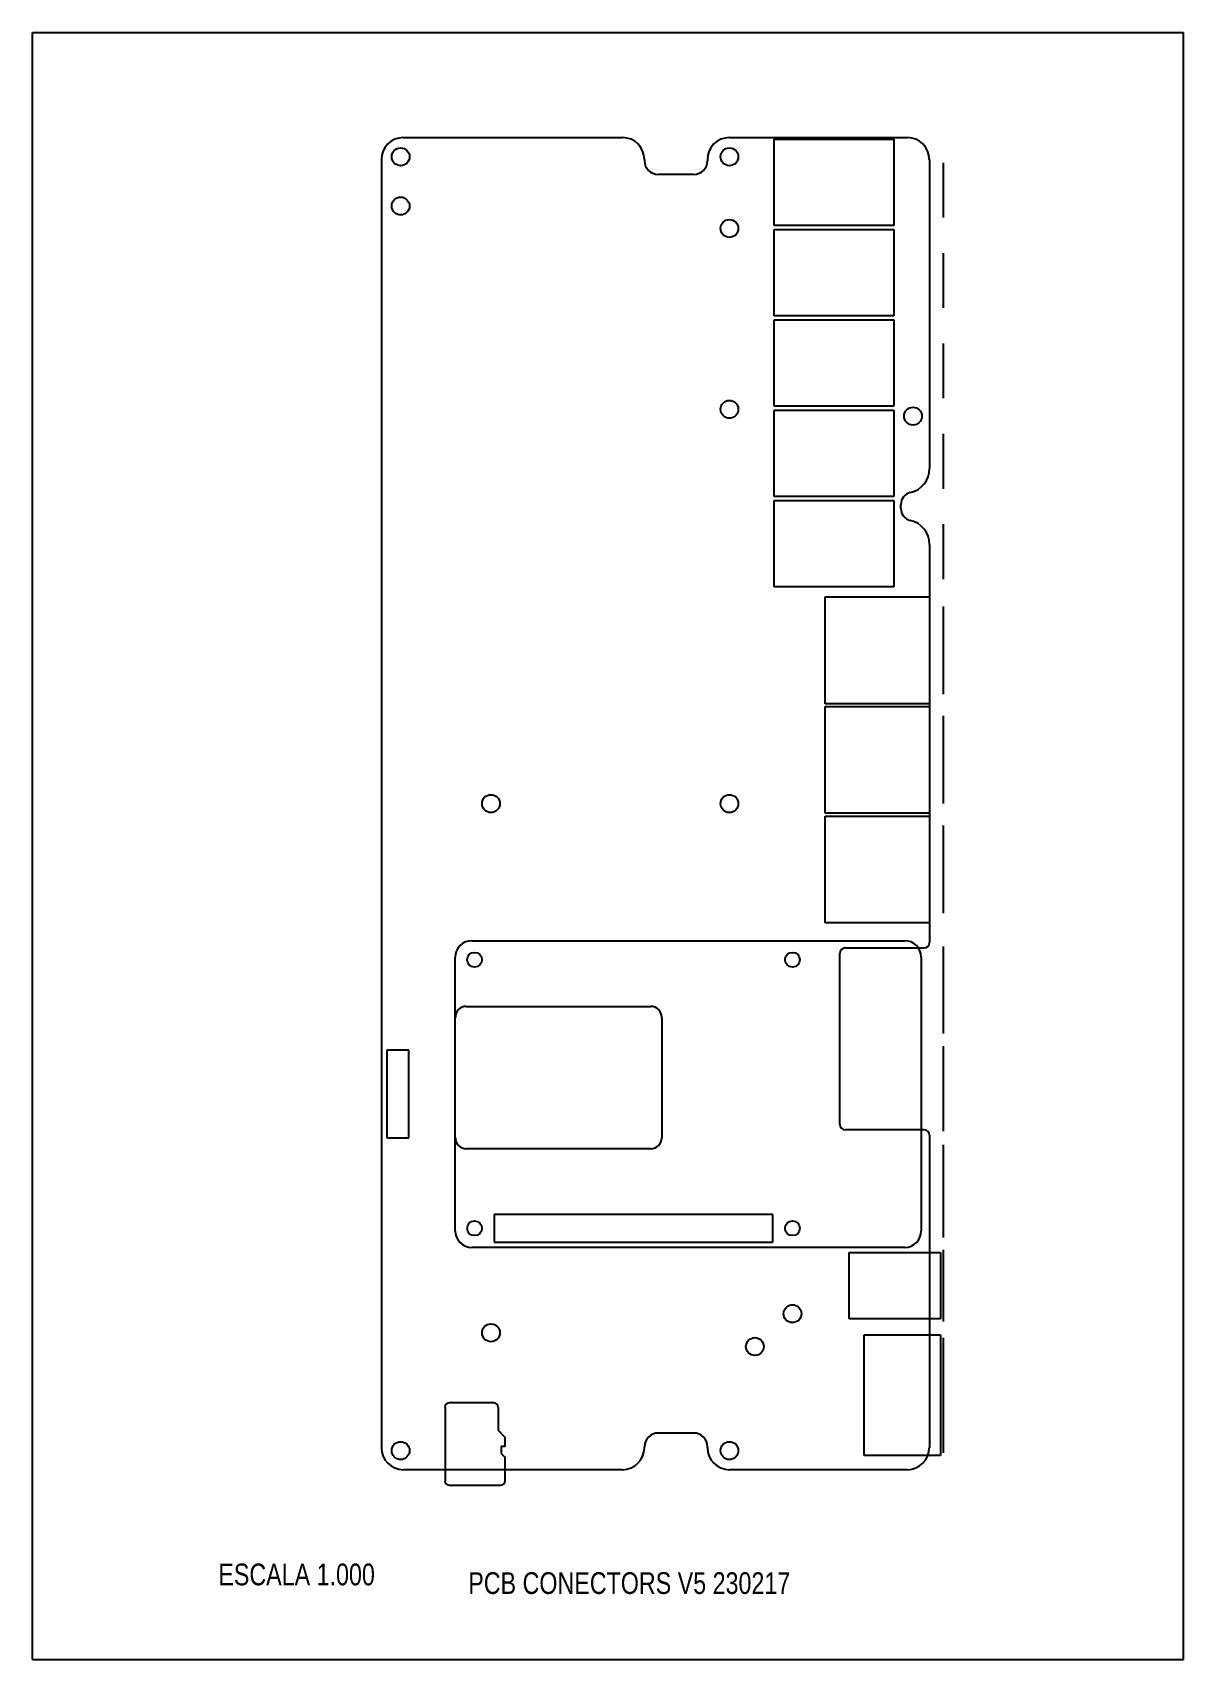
# Model space of a CAD drawing. Header units: inches. Extents: x 0 to 8.3, y 0 to 11.7.
import ezdxf

# ---------------------------------------------------------------- set-up
doc = ezdxf.new("R2010")
doc.units = ezdxf.units.IN
doc.header["$LTSCALE"] = 0.762205
doc.header["$MEASUREMENT"] = 0
doc.layers.get('0').update_dxf_attribs({"linetype": 'CONTINUOUS'})
doc.layers.add('02___PRT_ALL_AXES', color=7, linetype='CONTINUOUS')
doc.layers.add('03__ASM_ALL_CURVES', color=7, linetype='CONTINUOUS')
doc.styles.get("Standard").update_dxf_attribs({"font": 'txt', "width": 0.8})

msp = doc.modelspace()

# ---------------------------------------------------------------- linework, layer by layer
at = {"color": 7, "linetype": 'CONTINUOUS'}
for p, q in [((0, 0), (0, 11.693)), ((0, 11.693), (8.268, 11.693)), ((8.268, 0), (8.268, 11.693)), ((2.663, 10.938), (4.238, 10.938)), ((5.006, 10.938), (6.285, 10.938)), ((2.506, 10.781), (2.506, 1.521)), ((4.396, 10.781), (4.396, 10.772)), ((4.848, 10.781), (4.848, 10.772)), ((6.443, 10.781), (6.443, 8.559)), ((4.75, 10.673), (4.494, 10.673)), ((6.238, 8.271), (6.238, 8.302)), ((6.443, 8.014), (6.443, 5.153)), ((5.799, 3.846), (5.799, 5.074)), ((6.404, 5.113), (5.838, 5.113)), ((3.116, 4.694), (4.441, 4.694)), ((3.037, 3.749), (3.037, 4.615)), ((4.52, 4.615), (4.52, 3.749)), ((2.545, 4.379), (2.545, 3.749)), ((2.703, 4.379), (2.545, 4.379)), ((2.703, 3.749), (2.703, 4.379)), ((2.545, 3.749), (2.703, 3.749)), ((6.404, 3.806), (5.838, 3.806)), ((6.443, 3.767), (6.443, 1.521)), ((4.441, 3.67), (3.116, 3.67)), ((5.317, 3.199), (3.317, 3.199)), ((3.317, 3.199), (3.317, 2.999)), ((5.317, 2.999), (5.317, 3.199)), ((3.317, 2.999), (5.317, 2.999)), ((4.396, 1.521), (4.396, 1.529)), ((4.494, 1.628), (4.75, 1.628)), ((4.848, 1.521), (4.848, 1.529)), ((4.238, 1.363), (2.663, 1.363)), ((6.285, 1.363), (5.006, 1.363)), ((0, 0), (8.268, 0))]:
    msp.add_line(p, q, dxfattribs=at)
msp.add_circle((6.325, 8.936), 0.064, dxfattribs=at)
for centre, radius, start, end in [((2.663, 10.781), 0.157, 90, 180), ((4.238, 10.781), 0.157, 0, 90), ((5.006, 10.781), 0.157, 90, 180), ((6.285, 10.781), 0.157, 0, 90), ((4.494, 10.772), 0.0984, 180, 270), ((4.75, 10.772), 0.0984, 270, 360), ((6.266, 8.559), 0.177, 282.9371, 360), ((6.325, 8.302), 0.0866, 102.9371, 180), ((6.325, 8.271), 0.0866, 180, 257.0629), ((6.266, 8.014), 0.177, 0, 77.0629), ((6.404, 5.153), 0.0394, 270, 360), ((5.838, 5.074), 0.0394, 90, 180), ((3.116, 4.615), 0.0787, 90, 180), ((4.441, 4.615), 0.0787, 0, 90), ((3.116, 3.749), 0.0787, 180, 270), ((4.441, 3.749), 0.0787, 270, 360), ((5.838, 3.846), 0.0394, 180, 270), ((6.404, 3.767), 0.0394, 0, 90), ((2.663, 1.521), 0.157, 180, 270), ((4.238, 1.521), 0.157, 270, 360), ((4.494, 1.529), 0.0984, 90, 180), ((4.75, 1.529), 0.0984, 0, 90), ((5.006, 1.521), 0.157, 180, 270), ((6.285, 1.521), 0.157, 270, 360)]:
    msp.add_arc(centre, radius, start, end, dxfattribs=at)
at = {"layer": '02___PRT_ALL_AXES', "color": 7, "linetype": 'CONTINUOUS'}
for centre, radius in [((2.644, 10.8), 0.064), ((5.006, 10.8), 0.064), ((2.644, 10.446), 0.064), ((5.006, 10.285), 0.064), ((5.006, 8.985), 0.064), ((3.293, 6.151), 0.064), ((5.006, 6.151), 0.064), ((3.175, 5.029), 0.0531), ((5.459, 5.029), 0.0531), ((3.175, 3.099), 0.0531), ((5.459, 3.099), 0.0531), ((5.459, 2.485), 0.064), ((3.293, 2.348), 0.064), ((5.189, 2.249), 0.064), ((2.644, 1.501), 0.064), ((5.006, 1.501), 0.064)]:
    msp.add_circle(centre, radius, dxfattribs=at)
at = {"layer": '03__ASM_ALL_CURVES', "color": 4, "linetype": 'CONTINUOUS'}
for p, q in [((5.327, 10.307), (5.327, 10.927)), ((5.327, 10.927), (6.187, 10.927)), ((6.187, 10.927), (6.187, 10.307)), ((6.541, 10.757), (6.541, 10.363)), ((6.187, 10.307), (5.327, 10.307)), ((5.327, 9.657), (5.327, 10.277)), ((5.327, 10.277), (6.187, 10.277)), ((6.187, 10.277), (6.187, 9.657)), ((6.541, 10.107), (6.541, 9.714)), ((6.187, 9.657), (5.327, 9.657)), ((5.327, 9.008), (5.327, 9.628)), ((5.327, 9.628), (6.187, 9.628)), ((6.187, 9.628), (6.187, 9.008)), ((6.541, 9.458), (6.541, 9.064)), ((6.187, 9.008), (5.327, 9.008)), ((5.327, 8.358), (5.327, 8.978)), ((5.327, 8.978), (6.187, 8.978)), ((6.187, 8.978), (6.187, 8.358)), ((6.541, 8.808), (6.541, 8.414)), ((6.187, 8.358), (5.327, 8.358)), ((5.327, 7.709), (5.327, 8.329)), ((5.327, 8.329), (6.187, 8.329)), ((6.187, 8.329), (6.187, 7.709)), ((6.541, 8.159), (6.541, 7.765)), ((6.187, 7.709), (5.327, 7.709)), ((5.695, 6.869), (5.695, 7.637)), ((5.695, 7.637), (6.443, 7.637)), ((6.443, 7.637), (6.443, 6.869)), ((6.541, 7.568), (6.541, 6.938)), ((6.443, 6.869), (5.695, 6.869)), ((5.695, 6.849), (6.443, 6.849)), ((5.695, 6.082), (5.695, 6.849)), ((6.443, 6.849), (6.443, 6.082)), ((6.541, 6.781), (6.541, 6.151)), ((6.443, 6.082), (5.695, 6.082)), ((5.695, 6.062), (6.443, 6.062)), ((5.695, 5.294), (5.695, 6.062)), ((6.443, 6.062), (6.443, 5.294)), ((6.541, 5.993), (6.541, 5.363)), ((6.443, 5.294), (5.695, 5.294)), ((3.155, 5.166), (6.266, 5.166)), ((3.037, 3.08), (3.037, 5.048)), ((6.384, 5.048), (6.384, 3.08)), ((6.541, 5.125), (6.541, 4.499)), ((6.541, 4.409), (6.541, 3.798)), ((6.541, 3.698), (6.541, 3.033)), ((6.266, 2.962), (3.155, 2.962)), ((5.866, 2.924), (6.522, 2.924)), ((5.866, 2.448), (5.866, 2.924)), ((6.522, 2.924), (6.522, 2.448)), ((6.541, 2.944), (6.541, 2.428)), ((6.522, 2.448), (5.866, 2.448)), ((5.974, 2.332), (6.522, 2.332)), ((5.974, 1.466), (5.974, 2.332)), ((6.522, 2.332), (6.522, 1.466)), ((6.541, 2.312), (6.541, 1.485)), ((2.963, 1.812), (2.963, 1.285)), ((3.314, 1.844), (2.994, 1.844)), ((3.346, 1.812), (3.346, 1.647)), ((3.346, 1.647), (3.39, 1.6)), ((3.396, 1.531), (3.367, 1.531)), ((3.367, 1.531), (3.367, 1.48)), ((3.396, 1.531), (3.396, 1.587)), ((3.367, 1.48), (3.39, 1.456)), ((3.396, 1.285), (3.396, 1.442)), ((6.522, 1.466), (5.974, 1.466)), ((3.433, 1.363), (2.925, 1.363)), ((2.994, 1.253), (3.364, 1.253))]:
    msp.add_line(p, q, dxfattribs=at)
for centre, radius, start, end in [((3.155, 5.048), 0.118, 90, 180), ((6.266, 5.048), 0.118, 0, 90), ((3.155, 3.08), 0.118, 180, 270), ((6.266, 3.08), 0.118, 270, 360), ((2.994, 1.812), 0.0315, 90, 180), ((3.314, 1.812), 0.0315, 0, 90), ((3.376, 1.587), 0.0197, 0, 43.7455), ((3.376, 1.442), 0.0197, 0, 43.7455), ((2.994, 1.285), 0.0315, 180, 270), ((3.364, 1.285), 0.0315, 270, 360)]:
    msp.add_arc(centre, radius, start, end, dxfattribs=at)

# ---------------------------------------------------------------- texts
at = {"color": 2, "linetype": 'CONTINUOUS', "char_height": 0.15625, "line_spacing_factor": 0.9}
for s, insert, width, attachment_point in [('ESCALA 1.000', (2.459, 0.689), 1.5, 3), ('PCB CONECTORS V5 230217', (3.13, 0.627), 2.875, 1)]:
    msp.add_mtext(s, dxfattribs=dict(at, insert=insert, width=width, attachment_point=attachment_point))

doc.saveas('drawing.dxf')
